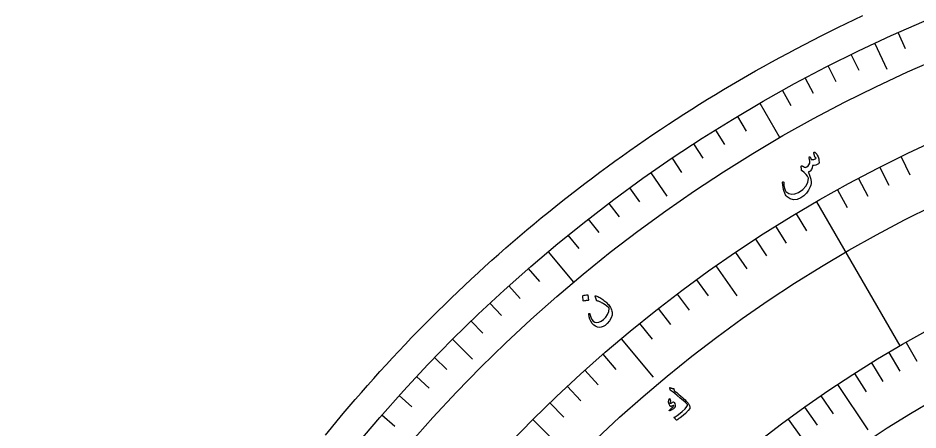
# Model space of a CAD drawing. Header units: millimetres. Extents: x -82 to 82, y -82 to 107.
# Drawn here: x -80.85 to -31.81, y 52.22 to 74.67 of the extents above; entities that cross this region are included whole.
import ezdxf

# ---------------------------------------------------------------- set-up
doc = ezdxf.new("R2010")
doc.units = ezdxf.units.MM
for name, color, linetype in [('CUT_OUTER', 1, 'Continuous'), ('ENGRAVE', 7, 'Continuous'), ('ENGRAVE_FINE', 8, 'Continuous'), ('TEXT', 5, 'Continuous')]:
    doc.layers.add(name, color=color, linetype=linetype)

msp = doc.modelspace()

# ---------------------------------------------------------------- linework, layer by layer
at = {"layer": 'CUT_OUTER'}
msp.add_lwpolyline([(-64.0933, 51.9452), (-63.7734, 52.3374), (-63.451, 52.7278), (-63.1263, 53.1161), (-62.7992, 53.5024), (-62.4697, 53.8868), (-62.1379, 54.2691), (-61.8038, 54.6493), (-61.4673, 55.0275), (-61.1285, 55.4036), (-60.7874, 55.7776), (-60.444, 56.1496), (-60.0983, 56.5194), (-59.7504, 56.8871), (-59.4002, 57.2526), (-59.0478, 57.616), (-58.6932, 57.9773), (-58.3363, 58.3363), (-57.9773, 58.6932), (-57.616, 59.0478), (-57.2526, 59.4002), (-56.8871, 59.7504), (-56.5194, 60.0983), (-56.1496, 60.444), (-55.7776, 60.7874), (-55.4036, 61.1285), (-55.0275, 61.4673), (-54.6493, 61.8038), (-54.2691, 62.1379), (-53.8868, 62.4697), (-53.5024, 62.7992), (-53.1161, 63.1263), (-52.7278, 63.451), (-52.3374, 63.7734), (-51.9452, 64.0933), (-51.5509, 64.4108), (-51.1547, 64.7259), (-50.7566, 65.0386), (-50.3566, 65.3488), (-49.9547, 65.6565), (-49.5509, 65.9618), (-49.1452, 66.2646), (-48.7377, 66.5649), (-48.3283, 66.8627), (-47.9172, 67.158), (-47.5042, 67.4507), (-47.0894, 67.741), (-46.6729, 68.0286), (-46.2546, 68.3137), (-45.8345, 68.5962), (-45.4128, 68.8762), (-44.9893, 69.1535), (-44.5641, 69.4283), (-44.1373, 69.7004), (-43.7088, 69.9699), (-43.2786, 70.2368), (-42.8469, 70.501), (-42.4135, 70.7626), (-41.9785, 71.0215), (-41.5419, 71.2778), (-41.1038, 71.5313), (-40.6641, 71.7822), (-40.2229, 72.0303), (-39.7802, 72.2758), (-39.3359, 72.5185), (-38.8902, 72.7585), (-38.4431, 72.9958), (-37.9944, 73.2303), (-37.5444, 73.462), (-37.0929, 73.691), (-36.6401, 73.9172), (-36.1858, 74.1406), (-35.7302, 74.3613), (-35.2733, 74.5791), (-34.815, 74.7941)], dxfattribs=at)
at = {"layer": 'ENGRAVE'}
for points in [[(-34.1687, 73.275), (-33.5149, 71.873)], [(-40.425, 70.0182), (-39.3422, 68.1427)], [(-46.3737, 66.2284), (-45.4864, 64.9613)], [(-37.3312, 64.6596), (-32.7937, 56.8004)], [(-51.9694, 61.9347), (-50.5773, 60.2757)], [(-42.8247, 61.1599), (-41.6795, 59.5245)], [(-57.1696, 57.1696), (-56.0758, 56.0758)], [(-47.9921, 57.1948), (-46.2421, 55.1092)], [(-36.1895, 54.6995), (-34.5507, 52.2226)], [(-52.7944, 52.7944), (-51.3826, 51.3826)]]:
    msp.add_lwpolyline(points, dxfattribs=at)
for radius in [80.85, 80.85, 78.6844, 74.6625, 74.6625, 71.4862, 65.5875, 65.5875, 62.1225, 55.6875, 55.6875]:
    msp.add_circle((0, 0), radius, dxfattribs=at)
at = {"layer": 'ENGRAVE_FINE'}
for points in [[(-32.8847, 73.8602), (-32.5072, 73.0123)], [(-35.4423, 72.6675), (-35.0354, 71.8333)], [(-36.7051, 72.0379), (-36.2838, 71.2109)], [(-37.9568, 71.3863), (-37.521, 70.5668)], [(-39.1969, 70.713), (-38.7469, 69.9012)], [(-41.6408, 69.302), (-41.1628, 68.5064)], [(-42.844, 68.5647), (-42.3521, 67.7776)], [(-44.0341, 67.8065), (-43.5286, 67.0281)], [(-45.2107, 67.0277), (-44.6917, 66.2582)], [(-32.7299, 67.1062), (-32.2525, 66.1274)], [(-33.8961, 66.5248), (-33.4017, 65.5545)], [(-35.0519, 65.9231), (-34.5407, 64.9615)], [(-47.5224, 65.409), (-46.9769, 64.6582)], [(-36.1971, 65.3013), (-35.6691, 64.3488)], [(-48.6567, 64.5697), (-48.0982, 63.8284)], [(-38.454, 63.9983), (-37.8932, 63.0648)], [(-49.7762, 63.7107), (-49.2048, 62.9793)], [(-39.5651, 63.3174), (-38.988, 62.3939)], [(-50.8806, 62.8323), (-50.2965, 62.111)], [(-40.6641, 62.6172), (-40.071, 61.7039)], [(-41.7507, 61.898), (-41.1418, 60.9952)], [(-53.0424, 61.0183), (-52.4335, 60.3178)], [(-43.8855, 60.4032), (-43.2454, 59.5222)], [(-54.0992, 60.0833), (-53.4782, 59.3935)], [(-44.933, 59.6281), (-44.2776, 58.7584)], [(-55.1396, 59.1299), (-54.5066, 58.4512)], [(-45.9668, 58.8349), (-45.2964, 57.9767)], [(-56.1631, 58.1586), (-55.5184, 57.491)], [(-46.9866, 58.0237), (-46.3013, 57.1773)], [(-32.4526, 56.996), (-31.8648, 55.9637)], [(-33.4007, 56.4457), (-32.7957, 55.4233)], [(-58.1586, 56.1631), (-57.491, 55.5184)], [(-48.983, 56.3485), (-48.2686, 55.5266)], [(-49.959, 55.4851), (-49.2303, 54.6758)], [(-34.3397, 55.8794), (-33.7177, 54.8672)], [(-59.1299, 55.1396), (-58.4512, 54.5066)], [(-35.2694, 55.2973), (-34.6306, 54.2957)], [(-50.9197, 54.6047), (-50.177, 53.8083)], [(-60.0833, 54.0992), (-59.3935, 53.4782)], [(-37.0997, 54.0863), (-36.4278, 53.1066)], [(-51.8649, 53.7077), (-51.1084, 52.9243)], [(-37.9999, 53.4577), (-37.3116, 52.4894)], [(-61.0183, 53.0424), (-60.3178, 52.4335)], [(-38.8897, 52.8139), (-38.1853, 51.8573)]]:
    msp.add_lwpolyline(points, dxfattribs=at)
at = {"layer": 'TEXT'}
for points in [[(-37.4867, 67.3118), (-37.4885, 67.3258), (-37.4871, 67.3372), (-37.4826, 67.3461), (-37.475, 67.3525), (-37.4633, 67.3573), (-37.4518, 67.3586), (-37.4405, 67.3563), (-37.4293, 67.3506), (-37.3963, 67.3263), (-37.3632, 67.2918), (-37.3301, 67.2472), (-37.2968, 67.1923), (-37.2518, 67.0976), (-37.2206, 67.0011), (-37.2033, 66.9029), (-37.1999, 66.8029), (-37.2031, 66.7765), (-37.21, 66.7537), (-37.2206, 66.7344), (-37.2347, 66.7186), (-37.296, 66.6791), (-37.3706, 66.652), (-37.4586, 66.6374), (-37.5601, 66.6352), (-37.575, 66.5081), (-37.6186, 66.4045), (-37.6911, 66.3241), (-37.7926, 66.267), (-37.7648, 66.2105), (-37.7396, 66.1553), (-37.717, 66.1013), (-37.6971, 66.0487), (-37.6796, 65.997), (-37.6644, 65.9459), (-37.6515, 65.8955), (-37.6408, 65.8457), (-37.6284, 65.7519), (-37.6301, 65.6578), (-37.6459, 65.5632), (-37.6758, 65.4682), (-37.7663, 65.2827), (-37.8819, 65.1217), (-38.0228, 64.9852), (-38.1891, 64.8729), (-38.3992, 64.7849), (-38.5943, 64.7637), (-38.7746, 64.8094), (-38.9403, 64.9223), (-38.9838, 64.9727), (-39.0253, 65.0382), (-39.0646, 65.1188), (-39.1018, 65.2147), (-39.1349, 65.3243), (-39.1603, 65.4437), (-39.178, 65.5729), (-39.188, 65.7119), (-39.1876, 65.7212), (-39.1852, 65.7292), (-39.1807, 65.7358), (-39.1741, 65.741), (-39.1665, 65.7447), (-39.1591, 65.7465), (-39.1519, 65.7464), (-39.1449, 65.7445), (-39.1381, 65.7396), (-39.1331, 65.7333), (-39.1297, 65.7256), (-39.1281, 65.7163), (-39.1117, 65.5333), (-39.0859, 65.3901), (-39.0508, 65.2867), (-39.0067, 65.223), (-38.8552, 65.115), (-38.691, 65.0686), (-38.514, 65.0837), (-38.324, 65.1601), (-38.089, 65.3189), (-37.9181, 65.5022), (-37.8114, 65.7105), (-37.7687, 65.9442), (-37.8286, 66.0477), (-37.9083, 66.1476), (-38.0078, 66.2439), (-38.1273, 66.3364), (-38.1406, 66.3451), (-38.1503, 66.3541), (-38.1564, 66.3635), (-38.1588, 66.3733), (-38.1615, 66.4101), (-38.1637, 66.4448), (-38.1656, 66.4773), (-38.1672, 66.5077), (-38.1681, 66.5356), (-38.1683, 66.5607), (-38.1677, 66.5831), (-38.1664, 66.6026), (-38.1645, 66.6116), (-38.1602, 66.6173), (-38.1536, 66.6196), (-38.1446, 66.6186), (-38.1393, 66.6169), (-38.1316, 66.614), (-38.1215, 66.6099), (-38.109, 66.6046), (-38.0944, 66.5979), (-38.0781, 66.5896), (-38.06, 66.5798), (-38.0402, 66.5684), (-38.0009, 66.5471), (-37.97, 66.5329), (-37.9476, 66.526), (-37.9336, 66.5263), (-37.863, 66.559), (-37.8021, 66.6088), (-37.7509, 66.6757), (-37.7092, 66.7598), (-37.7019, 66.8042), (-37.7058, 66.8679), (-37.7211, 66.9508), (-37.7475, 67.0531), (-37.75, 67.0628), (-37.7497, 67.0723), (-37.7468, 67.0817), (-37.7412, 67.0908), (-37.7352, 67.0981), (-37.7284, 67.1032), (-37.7208, 67.1061), (-37.7125, 67.107), (-37.6934, 67.0963), (-37.6725, 67.0679), (-37.6497, 67.0217), (-37.6252, 66.9577), (-37.5545, 66.9551), (-37.4864, 66.9655), (-37.4209, 66.9889), (-37.358, 67.0253), (-37.3694, 67.0439), (-37.3805, 67.058), (-37.3912, 67.0676), (-37.4015, 67.0727), (-37.4124, 67.0768), (-37.4207, 67.0825), (-37.4263, 67.0896), (-37.4294, 67.0981)], [(-50.0742, 59.5206), (-50.0737, 59.5259), (-50.0711, 59.531), (-50.0664, 59.5359), (-50.0595, 59.5407), (-49.9993, 59.5606), (-49.9384, 59.5743), (-49.8767, 59.5817), (-49.8143, 59.5829), (-49.8069, 59.5814), (-49.8015, 59.5781), (-49.7981, 59.5732), (-49.7967, 59.5666), (-49.7601, 59.3018), (-49.7607, 59.2942), (-49.765, 59.2889), (-49.7732, 59.2857), (-49.7851, 59.2847), (-49.7954, 59.2838), (-49.8114, 59.282), (-49.8331, 59.2794), (-49.8604, 59.2758), (-49.8937, 59.2712), (-49.9333, 59.2652), (-49.9791, 59.2577), (-50.0312, 59.2489), (-50.0387, 59.2484), (-50.0439, 59.2499), (-50.0468, 59.2533), (-50.0473, 59.2586)], [(-49.3586, 59.5357), (-49.3071, 59.513), (-49.2548, 59.4882), (-49.2016, 59.4611), (-49.1476, 59.4318), (-49.0929, 59.3997), (-49.0374, 59.3643), (-48.9812, 59.3257), (-48.9242, 59.2838), (-48.8694, 59.2406), (-48.8175, 59.1956), (-48.7686, 59.1489), (-48.7226, 59.1004), (-48.6795, 59.0502), (-48.6391, 58.9979), (-48.6013, 58.9437), (-48.5663, 58.8874), (-48.5336, 58.8251), (-48.5082, 58.7634), (-48.4901, 58.7025), (-48.4794, 58.6423), (-48.4806, 58.4838), (-48.5245, 58.327), (-48.6111, 58.1716), (-48.7402, 58.0175), (-48.8475, 57.9226), (-48.9557, 57.8563), (-49.065, 57.8186), (-49.1756, 57.8095), (-49.2811, 57.8288), (-49.3798, 57.8724), (-49.4717, 57.9404), (-49.5568, 58.0328), (-49.6303, 58.145), (-49.6859, 58.2655), (-49.7235, 58.3945), (-49.743, 58.532), (-49.7427, 58.5499), (-49.7389, 58.5629), (-49.7314, 58.5712), (-49.7204, 58.5747), (-49.7068, 58.574), (-49.6962, 58.5659), (-49.6887, 58.5503), (-49.6841, 58.5273), (-49.6448, 58.3669), (-49.5863, 58.2417), (-49.5088, 58.1519), (-49.4124, 58.0971), (-49.3057, 58.0783), (-49.1926, 58.0961), (-49.0731, 58.1502), (-48.9471, 58.2407), (-48.8158, 58.3749), (-48.7195, 58.5196), (-48.6582, 58.6749), (-48.632, 58.8409), (-48.6325, 58.8456), (-48.6347, 58.8512), (-48.6387, 58.8578), (-48.6445, 58.8654), (-48.6954, 58.9203), (-48.763, 58.9772), (-48.8474, 59.0363), (-48.9486, 59.0973), (-49.0015, 59.1265), (-49.0512, 59.1532), (-49.0979, 59.1772), (-49.1416, 59.1987), (-49.1822, 59.2174), (-49.2198, 59.2331), (-49.2544, 59.2456), (-49.2859, 59.2551), (-49.3017, 59.2606), (-49.3139, 59.2677), (-49.3226, 59.2763), (-49.3276, 59.2864), (-49.3991, 59.5137), (-49.4008, 59.529), (-49.3946, 59.5378), (-49.3806, 59.54), (-49.3586, 59.5357)], [(-45.3072, 54.5254), (-45.2841, 54.516), (-45.2614, 54.5078), (-45.239, 54.5008), (-45.217, 54.495), (-45.1952, 54.4906), (-45.1735, 54.4875), (-45.152, 54.4858), (-45.1306, 54.4855), (-45.1208, 54.4834), (-45.1134, 54.4777), (-45.1084, 54.4684), (-45.1058, 54.4555), (-45.0954, 54.3843), (-45.0939, 54.3768), (-45.0923, 54.3708), (-45.0906, 54.3663), (-45.0887, 54.3632), (-44.9564, 54.257), (-44.8378, 54.1603), (-44.7328, 54.073), (-44.6416, 53.9951), (-44.5641, 53.9268), (-44.5005, 53.8681), (-44.4509, 53.819), (-44.4153, 53.7794), (-44.3513, 53.702), (-44.3324, 53.6763), (-44.3147, 53.6495), (-44.298, 53.6217), (-44.2824, 53.5928), (-44.268, 53.5628), (-44.2549, 53.5315), (-44.2431, 53.4989), (-44.2325, 53.4652), (-44.2489, 53.3886), (-44.332, 53.2768), (-44.4815, 53.1295), (-44.6971, 52.9461), (-44.7666, 52.8914), (-44.8323, 52.8424), (-44.8942, 52.7992), (-44.9524, 52.7618), (-44.9589, 52.7598), (-44.9649, 52.7599), (-44.9703, 52.7622), (-44.9752, 52.7666), (-44.997, 52.7893), (-45.0166, 52.8101), (-45.0341, 52.8289), (-45.0495, 52.8459), (-45.063, 52.8612), (-45.0747, 52.875), (-45.0845, 52.8873), (-45.0926, 52.8981), (-45.0969, 52.9044), (-45.0976, 52.9094), (-45.0947, 52.9129), (-45.0884, 52.9151), (-45.0426, 52.9351), (-44.9888, 52.9669), (-44.927, 53.0105), (-44.857, 53.0658), (-44.6534, 53.2375), (-44.5017, 53.3809), (-44.4022, 53.4964), (-44.3551, 53.5845), (-44.395, 53.6325), (-44.4771, 53.7117), (-44.6013, 53.8221), (-44.768, 53.9636), (-44.9364, 54.104), (-45.0643, 54.2096), (-45.1519, 54.2806), (-45.1989, 54.317), (-45.2121, 54.3266), (-45.2245, 54.3356), (-45.2361, 54.344), (-45.2467, 54.3517), (-45.2565, 54.3588), (-45.2652, 54.365), (-45.273, 54.3704), (-45.2797, 54.375), (-45.2934, 54.3858), (-45.3042, 54.3979), (-45.3121, 54.4115), (-45.3171, 54.4265), (-45.3365, 54.5117), (-45.3373, 54.5178), (-45.3368, 54.5227), (-45.335, 54.5264), (-45.3318, 54.5289), (-45.3263, 54.53), (-45.3203, 54.5298), (-45.314, 54.5282), (-45.3072, 54.5254)], [(-45.3544, 53.9304), (-45.3511, 53.9325), (-45.3475, 53.9335), (-45.3437, 53.9333), (-45.3396, 53.9321), (-45.337, 53.9301), (-45.3345, 53.9277), (-45.3323, 53.9246), (-45.3304, 53.9211), (-45.2937, 53.81), (-45.2907, 53.7982), (-45.2895, 53.7881), (-45.2902, 53.7799), (-45.2927, 53.7734), (-45.3078, 53.7511), (-45.3185, 53.7295), (-45.3248, 53.7086), (-45.3265, 53.6885), (-45.3239, 53.681), (-45.3158, 53.6775), (-45.3023, 53.6778), (-45.2833, 53.6821), (-45.2719, 53.6865), (-45.2604, 53.6914), (-45.2487, 53.6967), (-45.2369, 53.7024), (-45.2249, 53.7087), (-45.2126, 53.7156), (-45.1999, 53.7231), (-45.1869, 53.7312), (-45.1329, 53.7483), (-45.0914, 53.7251), (-45.0626, 53.6615), (-45.0463, 53.5576), (-45.0462, 53.5227), (-45.0495, 53.4926), (-45.0561, 53.4674), (-45.0662, 53.4471), (-45.0806, 53.4287), (-45.1035, 53.4068), (-45.1349, 53.3815), (-45.1748, 53.3526), (-45.1955, 53.3383), (-45.2157, 53.3253), (-45.2354, 53.3138), (-45.2547, 53.3037), (-45.2732, 53.2947), (-45.2907, 53.2865), (-45.3072, 53.2792), (-45.3228, 53.2727), (-45.3339, 53.2705), (-45.3433, 53.2707), (-45.3511, 53.2733), (-45.3573, 53.2783), (-45.3615, 53.2853), (-45.3623, 53.2922), (-45.3597, 53.299), (-45.3536, 53.3057), (-45.333, 53.3257), (-45.3092, 53.3481), (-45.2824, 53.3727), (-45.2524, 53.3997), (-45.1965, 53.4499), (-45.1545, 53.4912), (-45.1266, 53.5236), (-45.1128, 53.5471), (-45.1118, 53.5511), (-45.1125, 53.5547), (-45.1149, 53.5579), (-45.1189, 53.5607), (-45.1222, 53.5618), (-45.1265, 53.5617), (-45.1318, 53.5604), (-45.1381, 53.5579), (-45.193, 53.5304), (-45.2168, 53.5197), (-45.239, 53.513), (-45.2599, 53.5101), (-45.2793, 53.5111), (-45.2986, 53.5153), (-45.3144, 53.5231), (-45.3268, 53.5343), (-45.3358, 53.5492), (-45.3819, 53.6619), (-45.4003, 53.763), (-45.3911, 53.8525), (-45.3544, 53.9304)]]:
    msp.add_lwpolyline(points, close=True, dxfattribs=at)

doc.saveas('drawing.dxf')
